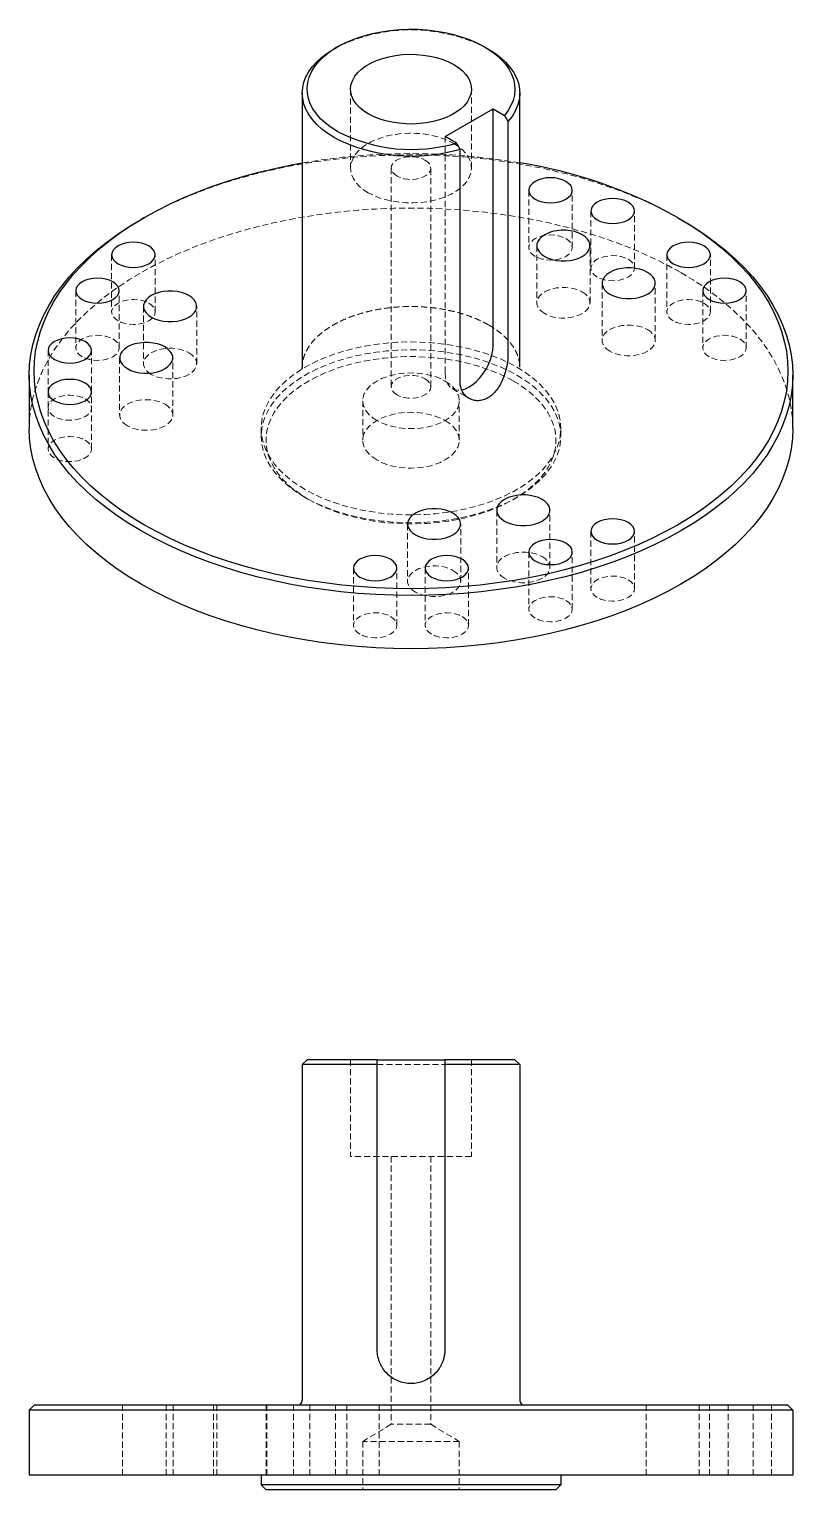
# Model space of a CAD drawing. Header units: millimetres. Extents: x 198 to 610, y 120 to 452.
# Drawn here: x 452.4 to 610.4, y 119.8 to 422.1 of the extents above; entities that cross this region are included whole.
import ezdxf

# ---------------------------------------------------------------- set-up
doc = ezdxf.new("R2010")
doc.units = ezdxf.units.MM
doc.linetypes.add('HIDDEN', pattern=[1.905, 1.27, -0.635])

msp = doc.modelspace()

# ---------------------------------------------------------------- linework, layer by layer
at = {"color": 7, "linetype": 'Continuous', "lineweight": 25}
for p, q in [((516.17, 418.49), (515.47, 418.08)), ((546.58, 418.49), (547.29, 418.08)), ((508.88, 408.9), (508.88, 352.15)), ((553.88, 352.15), (553.88, 408.9)), ((538.45, 399.92), (548.35, 405.63)), ((548.35, 405.63), (550.7, 404.28)), ((548.35, 356.64), (548.35, 405.63)), ((551.45, 403.03), (551.45, 354.85)), ((540.8, 398.56), (538.45, 399.92)), ((541.55, 349.14), (541.55, 397.31)), ((476.22, 383.17), (475.51, 382.76)), ((586.53, 383.17), (587.24, 382.76)), ((508.89, 351.78), (508.88, 352.15)), ((452.38, 350.52), (452.38, 339.49)), ((610.38, 339.49), (610.38, 350.52)), ((509.88, 208.79), (508.88, 207.79)), ((524.38, 208.79), (509.88, 208.79)), ((524.38, 208.79), (538.38, 208.79)), ((552.88, 208.79), (538.38, 208.79)), ((552.88, 208.79), (553.88, 207.79)), ((508.88, 207.79), (508.88, 138.29)), ((524.38, 207.79), (508.88, 207.79)), ((524.38, 148.79), (524.38, 207.79)), ((538.38, 207.79), (538.38, 148.79)), ((553.88, 207.79), (538.38, 207.79)), ((553.88, 207.79), (553.88, 138.29)), ((453.38, 137.29), (452.38, 136.29)), ((610.38, 136.29), (452.38, 136.29)), ((452.38, 136.29), (452.38, 122.79)), ((609.38, 137.29), (453.38, 137.29)), ((609.38, 137.29), (610.38, 136.29)), ((610.38, 136.29), (610.38, 122.79)), ((610.38, 122.79), (452.38, 122.79)), ((500.38, 122.79), (500.38, 120.79)), ((562.38, 122.79), (562.38, 120.79)), ((562.38, 120.79), (500.38, 120.79)), ((501.38, 119.79), (500.38, 120.79)), ((561.38, 119.79), (501.38, 119.79)), ((561.38, 119.79), (562.38, 120.79))]:
    msp.add_line(p, q, dxfattribs=at)
at = {"color": 7, "linetype": 'HIDDEN', "lineweight": 18}
for p, q in [((518.88, 409.72), (518.88, 393.39)), ((543.88, 393.39), (543.88, 409.72)), ((538.45, 399.92), (538.45, 350.93)), ((527.29, 393.39), (527.29, 348.11)), ((535.47, 348.11), (535.47, 393.39)), ((555.76, 388.78), (555.76, 376.94)), ((564.76, 376.94), (564.76, 388.78)), ((568.61, 384.49), (568.61, 372.65)), ((577.61, 372.65), (577.61, 384.49)), ((469.44, 375.43), (469.44, 363.59)), ((478.44, 363.59), (478.44, 375.43)), ((557.43, 377.34), (557.43, 365.5)), ((568.43, 365.5), (568.43, 377.34)), ((584.32, 375.43), (584.32, 363.59)), ((593.32, 363.59), (593.32, 375.43)), ((570.93, 369.54), (570.93, 357.71)), ((581.93, 357.71), (581.93, 369.54)), ((462.02, 368), (462.02, 356.16)), ((471.02, 356.16), (471.02, 368)), ((591.74, 368), (591.74, 356.16)), ((600.74, 356.16), (600.74, 368)), ((476.03, 364.75), (476.03, 352.91)), ((487.03, 352.91), (487.03, 364.75)), ((456.27, 355.62), (456.27, 347.05)), ((465.27, 347.05), (465.27, 355.62)), ((471.09, 354.1), (471.09, 342.26)), ((482.09, 342.26), (482.09, 354.1)), ((553.87, 352.52), (553.88, 352.15)), ((539.9, 347.72), (543.4, 345.7)), ((456.27, 347.05), (456.27, 335.21)), ((465.27, 335.21), (465.27, 347.05)), ((521.38, 345.21), (521.38, 337.04)), ((541.38, 337.04), (541.38, 345.21)), ((500.38, 339.49), (500.38, 337.86)), ((562.38, 337.86), (562.38, 339.49)), ((510.17, 324.8), (509.46, 325.21)), ((552.6, 324.8), (553.3, 325.21)), ((549.12, 322.56), (549.12, 310.72)), ((560.12, 310.72), (560.12, 322.56)), ((530.67, 319.7), (530.67, 307.86)), ((541.67, 307.86), (541.67, 319.7)), ((568.61, 318.17), (568.61, 306.33)), ((577.61, 306.33), (577.61, 318.17)), ((555.76, 313.89), (555.76, 302.05)), ((564.76, 302.05), (564.76, 313.89)), ((519.46, 310.57), (519.46, 298.73)), ((528.46, 298.73), (528.46, 310.57)), ((534.3, 310.57), (534.3, 298.73)), ((543.3, 298.73), (543.3, 310.57)), ((518.88, 208.79), (518.88, 188.79)), ((543.88, 208.79), (543.88, 188.79)), ((524.38, 207.79), (538.38, 207.79)), ((543.88, 188.79), (518.88, 188.79)), ((527.29, 188.79), (527.29, 133.34)), ((535.47, 188.79), (535.47, 133.34)), ((471.7, 122.79), (471.7, 137.29)), ((480.7, 122.79), (480.7, 137.29)), ((482.2, 122.79), (482.2, 137.29)), ((490.53, 122.79), (490.53, 137.29)), ((491.2, 122.79), (491.2, 137.29)), ((501.44, 122.79), (501.44, 137.29)), ((501.53, 122.79), (501.53, 137.29)), ((507.07, 122.79), (507.07, 137.29)), ((510.44, 122.79), (510.44, 137.29)), ((515.77, 122.79), (515.77, 137.29)), ((518.07, 122.79), (518.07, 137.29)), ((524.77, 122.79), (524.77, 137.29)), ((580.04, 122.79), (580.04, 137.29)), ((591.04, 122.79), (591.04, 137.29)), ((593.16, 122.79), (593.16, 137.29)), ((597.01, 122.79), (597.01, 137.29)), ((602.16, 122.79), (602.16, 137.29)), ((606.01, 122.79), (606.01, 137.29)), ((527.29, 133.34), (521.38, 129.79)), ((535.47, 133.34), (527.29, 133.34)), ((535.47, 133.34), (541.38, 129.79)), ((541.38, 129.79), (521.38, 129.79)), ((521.38, 129.79), (521.38, 119.79)), ((541.38, 129.79), (541.38, 119.79))]:
    msp.add_line(p, q, dxfattribs=at)
at = {"color": 7, "linetype": 'Continuous', "lineweight": 25, "flags": 128}
for points in [[(516.18, 400.94), (514.88, 401.76), (513.71, 402.65), (512.68, 403.59), (511.8, 404.58), (511.09, 405.62), (510.53, 406.68), (510.14, 407.77), (509.93, 408.88), (509.89, 409.99), (510.02, 411.11), (510.32, 412.21), (510.79, 413.29), (511.43, 414.34), (512.22, 415.35), (513.18, 416.32), (514.27, 417.23), (515.51, 418.09), (516.87, 418.88), (518.36, 419.59), (519.94, 420.23), (521.62, 420.77), (523.38, 421.24), (525.2, 421.6), (527.07, 421.88), (528.97, 422.05), (530.9, 422.12), (532.83, 422.1), (534.74, 421.97), (536.63, 421.75), (538.48, 421.43), (540.27, 421.02), (541.99, 420.51), (543.62, 419.92), (545.16, 419.24), (546.58, 418.49)], [(515.47, 399.71), (514.14, 400.55), (512.95, 401.45), (511.89, 402.41), (510.99, 403.41), (510.24, 404.46), (509.65, 405.54), (509.22, 406.64), (508.97, 407.77), (508.88, 408.9), (508.97, 410.03), (509.22, 411.16), (509.65, 412.26), (510.24, 413.34), (510.99, 414.39), (511.89, 415.39), (512.95, 416.35), (514.14, 417.25), (515.47, 418.08)], [(546.58, 418.49), (547.87, 417.68), (549.02, 416.81), (550.04, 415.88), (550.91, 414.91), (551.63, 413.89), (552.19, 412.84), (552.59, 411.76), (552.82, 410.67), (552.88, 409.58), (552.77, 408.48), (552.5, 407.39), (552.06, 406.32), (551.46, 405.28), (550.7, 404.28)], [(547.29, 418.08), (548.65, 417.23), (549.87, 416.3), (550.94, 415.32), (551.86, 414.28), (552.61, 413.2), (553.19, 412.09), (553.6, 410.95), (553.83, 409.79), (553.88, 408.63), (553.74, 407.47), (553.43, 406.32), (552.94, 405.19), (552.28, 404.09), (551.45, 403.03)], [(522.54, 404.61), (521.57, 405.24), (520.74, 405.93), (520.05, 406.67), (519.51, 407.45), (519.14, 408.26), (518.93, 409.09), (518.89, 409.93), (519.01, 410.76), (519.31, 411.58), (519.76, 412.38), (520.38, 413.14), (521.14, 413.86), (522.04, 414.51), (523.07, 415.11), (524.21, 415.63), (525.45, 416.07), (526.76, 416.42), (528.14, 416.69), (529.57, 416.86), (531.02, 416.93), (532.47, 416.9), (533.91, 416.78), (535.31, 416.57), (536.66, 416.26), (537.94, 415.86), (539.13, 415.38), (540.22, 414.82)], [(540.22, 414.82), (541.19, 414.19), (542.02, 413.5), (542.71, 412.77), (543.25, 411.99), (543.62, 411.18), (543.83, 410.34), (543.87, 409.51), (543.75, 408.67), (543.45, 407.85), (543, 407.05), (542.38, 406.29), (541.62, 405.58), (540.72, 404.92), (539.69, 404.33), (538.55, 403.8), (537.31, 403.36), (536, 403.01), (534.62, 402.75), (533.19, 402.58), (531.74, 402.5), (530.29, 402.53), (528.85, 402.65), (527.45, 402.87), (526.1, 403.18), (524.82, 403.57), (523.63, 404.06), (522.54, 404.61)], [(476.23, 319.49), (473.74, 321), (471.37, 322.57), (469.13, 324.2), (467.03, 325.89), (465.06, 327.63), (463.24, 329.42), (461.56, 331.26), (460.03, 333.15), (458.65, 335.07), (457.42, 337.02), (456.36, 339.01), (455.45, 341.02), (454.71, 343.06), (454.13, 345.11), (453.71, 347.18), (453.46, 349.25), (453.38, 351.33), (453.46, 353.41), (453.71, 355.49), (454.13, 357.55), (454.71, 359.61), (455.45, 361.64), (456.36, 363.66), (457.42, 365.64), (458.65, 367.6), (460.03, 369.52), (461.56, 371.4), (463.24, 373.24), (465.06, 375.04), (467.03, 376.78), (469.13, 378.47), (471.37, 380.1), (473.74, 381.67), (476.23, 383.17), (478.83, 384.61), (481.55, 385.98), (484.37, 387.27), (487.3, 388.48), (490.32, 389.62), (493.42, 390.67), (496.61, 391.64), (499.87, 392.53), (503.2, 393.32), (506.59, 394.03), (508.88, 394.45)], [(563.44, 390.61), (562.76, 390.94), (561.98, 391.18), (561.14, 391.33), (560.26, 391.38), (559.38, 391.33), (558.54, 391.18), (557.76, 390.94), (557.08, 390.61), (556.52, 390.22), (556.1, 389.77), (555.84, 389.28), (555.76, 388.78), (555.84, 388.27), (556.1, 387.78), (556.52, 387.33), (557.08, 386.94)], [(557.08, 386.94), (557.76, 386.62), (558.54, 386.38), (559.38, 386.23), (560.26, 386.18), (561.14, 386.23), (561.98, 386.38), (562.76, 386.62), (563.44, 386.94), (564, 387.33), (564.42, 387.78), (564.67, 388.27), (564.76, 388.78), (564.67, 389.28), (564.42, 389.77), (564, 390.22), (563.44, 390.61)], [(576.29, 386.33), (575.61, 386.65), (574.83, 386.89), (573.99, 387.04), (573.11, 387.09), (572.23, 387.04), (571.39, 386.89), (570.61, 386.65), (569.93, 386.33), (569.37, 385.94), (568.96, 385.49), (568.7, 385), (568.61, 384.49), (568.7, 383.99), (568.96, 383.5), (569.37, 383.05), (569.93, 382.66)], [(569.93, 382.66), (570.61, 382.33), (571.39, 382.09), (572.23, 381.95), (573.11, 381.9), (573.99, 381.95), (574.83, 382.09), (575.61, 382.33), (576.29, 382.66), (576.85, 383.05), (577.27, 383.5), (577.53, 383.99), (577.61, 384.49), (577.53, 385), (577.27, 385.49), (576.85, 385.94), (576.29, 386.33)], [(475.52, 318.27), (473, 319.79), (470.6, 321.38), (468.34, 323.03), (466.21, 324.74), (464.21, 326.51), (462.36, 328.32), (460.66, 330.19), (459.11, 332.1), (457.71, 334.04), (456.48, 336.02), (455.4, 338.04), (454.48, 340.08), (453.73, 342.14), (453.14, 344.22), (452.72, 346.31), (452.46, 348.41), (452.38, 350.52), (452.46, 352.62), (452.72, 354.72), (453.14, 356.82), (453.73, 358.9), (454.48, 360.96), (455.4, 363), (456.48, 365.01), (457.71, 366.99), (459.11, 368.94), (460.66, 370.85), (462.36, 372.71), (464.21, 374.53), (466.21, 376.29), (468.34, 378), (470.6, 379.65), (473, 381.24), (475.51, 382.76)], [(587.24, 382.76), (589.76, 381.24), (592.16, 379.65), (594.42, 378), (596.55, 376.29), (598.55, 374.53), (600.4, 372.71), (602.1, 370.85), (603.65, 368.94), (605.05, 366.99), (606.28, 365.01), (607.36, 363), (608.28, 360.96), (609.03, 358.9), (609.62, 356.82), (610.04, 354.72), (610.3, 352.62), (610.38, 350.52), (610.3, 348.41), (610.04, 346.31), (609.62, 344.22), (609.03, 342.14), (608.28, 340.08), (607.36, 338.04), (606.28, 336.02), (605.05, 334.04), (603.65, 332.1), (602.1, 330.19), (600.4, 328.32), (598.55, 326.51), (596.55, 324.74), (594.42, 323.03), (592.16, 321.38), (589.76, 319.79), (587.24, 318.27), (584.6, 316.81), (581.85, 315.43), (578.99, 314.12), (576.03, 312.89), (572.97, 311.74), (569.82, 310.67), (566.59, 309.69), (563.29, 308.8), (559.92, 307.99), (556.49, 307.28), (553, 306.65), (549.47, 306.12), (545.9, 305.69), (542.29, 305.35), (538.67, 305.11), (535.03, 304.96), (531.38, 304.91), (527.73, 304.96), (524.09, 305.11), (520.47, 305.35), (516.86, 305.69), (513.29, 306.12), (509.76, 306.65), (506.27, 307.28), (502.84, 307.99), (499.47, 308.8), (496.17, 309.69), (492.94, 310.67), (489.79, 311.74), (486.73, 312.89), (483.77, 314.12), (480.91, 315.43), (478.16, 316.81), (475.52, 318.27)], [(586.53, 383.17), (589.02, 381.67), (591.39, 380.1), (593.63, 378.47), (595.73, 376.78), (597.7, 375.04), (599.52, 373.24), (601.2, 371.4), (602.73, 369.52), (604.11, 367.6), (605.34, 365.64), (606.4, 363.66), (607.31, 361.64), (608.05, 359.61), (608.63, 357.55), (609.05, 355.49), (609.3, 353.41), (609.38, 351.33), (609.3, 349.25), (609.05, 347.18), (608.63, 345.11), (608.05, 343.06), (607.31, 341.02), (606.4, 339.01), (605.34, 337.02), (604.11, 335.07), (602.73, 333.15), (601.2, 331.26), (599.52, 329.42), (597.7, 327.63), (595.73, 325.89), (593.63, 324.2), (591.39, 322.57), (589.02, 321), (586.53, 319.49), (583.93, 318.06), (581.21, 316.69), (578.39, 315.4), (575.46, 314.19), (572.44, 313.05), (569.34, 312), (566.15, 311.03), (562.89, 310.14), (559.56, 309.35), (556.17, 308.64), (552.73, 308.02), (549.24, 307.5), (545.71, 307.07), (542.16, 306.74), (538.58, 306.5), (534.98, 306.35), (531.38, 306.3), (527.78, 306.35), (524.18, 306.5), (520.6, 306.74), (517.05, 307.07), (513.52, 307.5), (510.03, 308.02), (506.59, 308.64), (503.2, 309.35), (499.87, 310.14), (496.61, 311.03), (493.42, 312), (490.32, 313.05), (487.3, 314.19), (484.37, 315.4), (481.55, 316.69), (478.83, 318.06), (476.23, 319.49)], [(477.12, 377.26), (476.44, 377.59), (475.66, 377.83), (474.82, 377.97), (473.94, 378.02), (473.06, 377.97), (472.22, 377.83), (471.44, 377.59), (470.76, 377.26), (470.2, 376.87), (469.78, 376.42), (469.53, 375.93), (469.44, 375.43), (469.53, 374.92), (469.78, 374.43), (470.2, 373.98), (470.76, 373.59)], [(566.82, 379.59), (566.08, 379.94), (565.25, 380.22), (564.35, 380.41), (563.41, 380.51), (562.45, 380.51), (561.5, 380.41), (560.6, 380.22), (559.77, 379.94), (559.04, 379.59), (558.42, 379.16), (557.94, 378.68), (557.61, 378.16), (557.45, 377.62), (557.45, 377.07), (557.61, 376.52), (557.94, 376), (558.42, 375.52), (559.04, 375.1)], [(559.04, 375.1), (559.77, 374.74), (560.6, 374.46), (561.5, 374.28), (562.45, 374.18), (563.41, 374.18), (564.35, 374.28), (565.25, 374.46), (566.08, 374.74), (566.82, 375.1), (567.43, 375.52), (567.91, 376), (568.24, 376.52), (568.41, 377.07), (568.41, 377.62), (568.24, 378.16), (567.91, 378.68), (567.43, 379.16), (566.82, 379.59)], [(592, 377.26), (591.32, 377.59), (590.54, 377.83), (589.7, 377.97), (588.82, 378.02), (587.94, 377.97), (587.1, 377.83), (586.32, 377.59), (585.64, 377.26), (585.08, 376.87), (584.66, 376.42), (584.41, 375.93), (584.32, 375.43), (584.41, 374.92), (584.66, 374.43), (585.08, 373.98), (585.64, 373.59)], [(470.76, 373.59), (471.44, 373.27), (472.22, 373.03), (473.06, 372.88), (473.94, 372.83), (474.82, 372.88), (475.66, 373.03), (476.44, 373.27), (477.12, 373.59), (477.68, 373.98), (478.1, 374.43), (478.35, 374.92), (478.44, 375.43), (478.35, 375.93), (478.1, 376.42), (477.68, 376.87), (477.12, 377.26)], [(585.64, 373.59), (586.32, 373.27), (587.1, 373.03), (587.94, 372.88), (588.82, 372.83), (589.7, 372.88), (590.54, 373.03), (591.32, 373.27), (592, 373.59), (592.56, 373.98), (592.98, 374.43), (593.23, 374.92), (593.32, 375.43), (593.23, 375.93), (592.98, 376.42), (592.56, 376.87), (592, 377.26)], [(580.32, 371.79), (579.59, 372.15), (578.76, 372.42), (577.86, 372.61), (576.91, 372.71), (575.95, 372.71), (575.01, 372.61), (574.11, 372.42), (573.28, 372.15), (572.54, 371.79), (571.93, 371.37), (571.45, 370.89), (571.12, 370.37), (570.95, 369.82), (570.95, 369.27), (571.12, 368.72), (571.45, 368.2), (571.93, 367.72), (572.54, 367.3)], [(469.7, 369.84), (469.02, 370.16), (468.24, 370.4), (467.4, 370.55), (466.52, 370.6), (465.64, 370.55), (464.8, 370.4), (464.02, 370.16), (463.34, 369.84), (462.78, 369.45), (462.36, 369), (462.1, 368.51), (462.02, 368), (462.1, 367.5), (462.36, 367.01), (462.78, 366.56), (463.34, 366.17)], [(463.34, 366.17), (464.02, 365.84), (464.8, 365.6), (465.64, 365.46), (466.52, 365.41), (467.4, 365.46), (468.24, 365.6), (469.02, 365.84), (469.7, 366.17), (470.26, 366.56), (470.68, 367.01), (470.93, 367.5), (471.02, 368), (470.93, 368.51), (470.68, 369), (470.26, 369.45), (469.7, 369.84)], [(572.54, 367.3), (573.28, 366.94), (574.11, 366.67), (575.01, 366.48), (575.95, 366.38), (576.91, 366.38), (577.86, 366.48), (578.76, 366.67), (579.59, 366.94), (580.32, 367.3), (580.94, 367.72), (581.42, 368.2), (581.75, 368.72), (581.91, 369.27), (581.91, 369.82), (581.75, 370.37), (581.42, 370.89), (580.94, 371.37), (580.32, 371.79)], [(599.42, 369.84), (598.74, 370.16), (597.96, 370.4), (597.12, 370.55), (596.24, 370.6), (595.36, 370.55), (594.52, 370.4), (593.74, 370.16), (593.06, 369.84), (592.5, 369.45), (592.08, 369), (591.83, 368.51), (591.74, 368), (591.83, 367.5), (592.08, 367.01), (592.5, 366.56), (593.06, 366.17)], [(593.06, 366.17), (593.74, 365.84), (594.52, 365.6), (595.36, 365.46), (596.24, 365.41), (597.12, 365.46), (597.96, 365.6), (598.74, 365.84), (599.42, 366.17), (599.98, 366.56), (600.4, 367.01), (600.66, 367.5), (600.74, 368), (600.66, 368.51), (600.4, 369), (599.98, 369.45), (599.42, 369.84)], [(485.42, 367), (484.69, 367.35), (483.86, 367.63), (482.96, 367.82), (482.01, 367.91), (481.05, 367.91), (480.11, 367.82), (479.21, 367.63), (478.38, 367.35), (477.64, 367), (477.03, 366.57), (476.55, 366.09), (476.22, 365.57), (476.05, 365.03), (476.05, 364.48), (476.22, 363.93), (476.55, 363.41), (477.03, 362.93), (477.64, 362.51)], [(477.64, 362.51), (478.38, 362.15), (479.21, 361.87), (480.11, 361.68), (481.05, 361.59), (482.01, 361.59), (482.96, 361.68), (483.86, 361.87), (484.69, 362.15), (485.42, 362.51), (486.04, 362.93), (486.52, 363.41), (486.85, 363.93), (487.01, 364.48), (487.01, 365.03), (486.85, 365.57), (486.52, 366.09), (486.04, 366.57), (485.42, 367)], [(463.95, 357.45), (463.27, 357.78), (462.49, 358.02), (461.65, 358.17), (460.77, 358.22), (459.89, 358.17), (459.05, 358.02), (458.27, 357.78), (457.59, 357.45), (457.03, 357.06), (456.61, 356.61), (456.36, 356.12), (456.27, 355.62), (456.36, 355.11), (456.61, 354.62), (457.03, 354.17), (457.59, 353.78)], [(457.59, 353.78), (458.27, 353.46), (459.05, 353.22), (459.89, 353.07), (460.77, 353.02), (461.65, 353.07), (462.49, 353.22), (463.27, 353.46), (463.95, 353.78), (464.51, 354.17), (464.93, 354.62), (465.18, 355.11), (465.27, 355.62), (465.18, 356.12), (464.93, 356.61), (464.51, 357.06), (463.95, 357.45)], [(480.48, 356.35), (479.74, 356.7), (478.91, 356.98), (478.01, 357.17), (477.07, 357.26), (476.11, 357.26), (475.17, 357.17), (474.26, 356.98), (473.43, 356.7), (472.7, 356.35), (472.08, 355.92), (471.6, 355.44), (471.28, 354.92), (471.11, 354.38), (471.11, 353.82), (471.28, 353.28), (471.6, 352.76), (472.08, 352.28), (472.7, 351.86)], [(472.7, 351.86), (473.43, 351.5), (474.26, 351.22), (475.17, 351.03), (476.11, 350.94), (477.07, 350.94), (478.01, 351.03), (478.91, 351.22), (479.74, 351.5), (480.48, 351.86), (481.09, 352.28), (481.57, 352.76), (481.9, 353.28), (482.07, 353.82), (482.07, 354.38), (481.9, 354.92), (481.57, 355.44), (481.09, 355.92), (480.48, 356.35)], [(541.89, 347.47), (542.63, 347.69), (543.4, 348.07), (544.18, 348.59), (544.93, 349.23), (545.65, 349.99), (546.31, 350.84), (546.9, 351.76), (547.41, 352.74), (547.81, 353.74), (548.11, 354.74), (548.29, 355.71), (548.35, 356.64)], [(463.95, 348.89), (463.27, 349.21), (462.49, 349.45), (461.65, 349.6), (460.77, 349.65), (459.89, 349.6), (459.05, 349.45), (458.27, 349.21), (457.59, 348.89), (457.03, 348.49), (456.61, 348.04), (456.36, 347.56), (456.27, 347.05), (456.36, 346.54), (456.61, 346.05), (457.03, 345.61), (457.59, 345.21)], [(457.59, 345.21), (458.27, 344.89), (459.05, 344.65), (459.89, 344.5), (460.77, 344.45), (461.65, 344.5), (462.49, 344.65), (463.27, 344.89), (463.95, 345.21), (464.51, 345.61), (464.93, 346.05), (465.18, 346.54), (465.27, 347.05), (465.18, 347.56), (464.93, 348.04), (464.51, 348.49), (463.95, 348.89)], [(475.52, 307.25), (473, 308.77), (470.6, 310.36), (468.34, 312.01), (466.21, 313.72), (464.21, 315.49), (462.36, 317.3), (460.66, 319.17), (459.11, 321.07), (457.71, 323.02), (456.48, 325), (455.4, 327.01), (454.48, 329.05), (453.73, 331.11), (453.14, 333.19), (452.72, 335.29), (452.46, 337.39), (452.38, 339.49)], [(610.38, 339.49), (610.3, 337.39), (610.04, 335.29), (609.62, 333.19), (609.03, 331.11), (608.28, 329.05), (607.36, 327.01), (606.28, 325), (605.05, 323.02), (603.65, 321.07), (602.1, 319.17), (600.4, 317.3), (598.55, 315.49), (596.55, 313.72), (594.42, 312.01), (592.16, 310.36), (589.76, 308.77), (587.24, 307.25), (584.6, 305.79), (581.85, 304.41), (578.99, 303.1), (576.03, 301.87), (572.97, 300.72), (569.82, 299.65), (566.59, 298.67), (563.29, 297.77), (559.92, 296.97), (556.49, 296.25), (553, 295.63), (549.47, 295.1), (545.9, 294.66), (542.29, 294.33), (538.67, 294.08), (535.03, 293.94), (531.38, 293.89), (527.73, 293.94), (524.09, 294.08), (520.47, 294.33), (516.86, 294.66), (513.29, 295.1), (509.76, 295.63), (506.27, 296.25), (502.84, 296.97), (499.47, 297.77), (496.17, 298.67), (492.94, 299.65), (489.79, 300.72), (486.73, 301.87), (483.77, 303.1), (480.91, 304.41), (478.16, 305.79), (475.52, 307.25)], [(558.51, 324.8), (557.78, 325.16), (556.95, 325.43), (556.05, 325.62), (555.1, 325.72), (554.14, 325.72), (553.2, 325.62), (552.3, 325.43), (551.47, 325.16), (550.73, 324.8), (550.12, 324.38), (549.64, 323.9), (549.31, 323.38), (549.14, 322.83), (549.14, 322.28), (549.31, 321.74), (549.64, 321.22), (550.12, 320.74), (550.73, 320.31)], [(550.73, 320.31), (551.47, 319.96), (552.3, 319.68), (553.2, 319.49), (554.14, 319.39), (555.1, 319.39), (556.05, 319.49), (556.95, 319.68), (557.78, 319.96), (558.51, 320.31), (559.13, 320.74), (559.61, 321.22), (559.94, 321.74), (560.1, 322.28), (560.1, 322.83), (559.94, 323.38), (559.61, 323.9), (559.13, 324.38), (558.51, 324.8)], [(540.06, 321.95), (539.33, 322.3), (538.5, 322.58), (537.6, 322.77), (536.65, 322.87), (535.69, 322.87), (534.75, 322.77), (533.85, 322.58), (533.02, 322.3), (532.28, 321.95), (531.67, 321.52), (531.19, 321.05), (530.86, 320.53), (530.69, 319.98), (530.69, 319.43), (530.86, 318.88), (531.19, 318.36), (531.67, 317.88), (532.28, 317.46)], [(532.28, 317.46), (533.02, 317.1), (533.85, 316.83), (534.75, 316.64), (535.69, 316.54), (536.65, 316.54), (537.6, 316.64), (538.5, 316.83), (539.33, 317.1), (540.06, 317.46), (540.68, 317.88), (541.16, 318.36), (541.49, 318.88), (541.65, 319.43), (541.65, 319.98), (541.49, 320.53), (541.16, 321.05), (540.68, 321.52), (540.06, 321.95)], [(576.29, 320.01), (575.61, 320.33), (574.83, 320.57), (573.99, 320.72), (573.11, 320.77), (572.23, 320.72), (571.39, 320.57), (570.61, 320.33), (569.93, 320.01), (569.37, 319.62), (568.96, 319.17), (568.7, 318.68), (568.61, 318.17), (568.7, 317.67), (568.96, 317.18), (569.37, 316.73), (569.93, 316.34)], [(569.93, 316.34), (570.61, 316.01), (571.39, 315.77), (572.23, 315.63), (573.11, 315.58), (573.99, 315.63), (574.83, 315.77), (575.61, 316.01), (576.29, 316.34), (576.85, 316.73), (577.27, 317.18), (577.53, 317.67), (577.61, 318.17), (577.53, 318.68), (577.27, 319.17), (576.85, 319.62), (576.29, 320.01)], [(563.44, 315.73), (562.76, 316.05), (561.98, 316.29), (561.14, 316.44), (560.26, 316.49), (559.38, 316.44), (558.54, 316.29), (557.76, 316.05), (557.08, 315.73), (556.52, 315.33), (556.1, 314.88), (555.84, 314.4), (555.76, 313.89), (555.84, 313.38), (556.1, 312.9), (556.52, 312.45), (557.08, 312.05)], [(557.08, 312.05), (557.76, 311.73), (558.54, 311.49), (559.38, 311.34), (560.26, 311.29), (561.14, 311.34), (561.98, 311.49), (562.76, 311.73), (563.44, 312.05), (564, 312.45), (564.42, 312.9), (564.67, 313.38), (564.76, 313.89), (564.67, 314.4), (564.42, 314.88), (564, 315.33), (563.44, 315.73)], [(527.14, 312.41), (526.46, 312.73), (525.68, 312.97), (524.84, 313.12), (523.96, 313.17), (523.08, 313.12), (522.24, 312.97), (521.46, 312.73), (520.78, 312.41), (520.22, 312.01), (519.8, 311.56), (519.54, 311.08), (519.46, 310.57), (519.54, 310.06), (519.8, 309.58), (520.22, 309.13), (520.78, 308.73)], [(520.78, 308.73), (521.46, 308.41), (522.24, 308.17), (523.08, 308.02), (523.96, 307.97), (524.84, 308.02), (525.68, 308.17), (526.46, 308.41), (527.14, 308.73), (527.7, 309.13), (528.12, 309.58), (528.37, 310.06), (528.46, 310.57), (528.37, 311.08), (528.12, 311.56), (527.7, 312.01), (527.14, 312.41)], [(541.98, 312.41), (541.3, 312.73), (540.52, 312.97), (539.68, 313.12), (538.8, 313.17), (537.92, 313.12), (537.08, 312.97), (536.3, 312.73), (535.62, 312.41), (535.06, 312.01), (534.64, 311.56), (534.39, 311.08), (534.3, 310.57), (534.39, 310.06), (534.64, 309.58), (535.06, 309.13), (535.62, 308.73)], [(535.62, 308.73), (536.3, 308.41), (537.08, 308.17), (537.92, 308.02), (538.8, 307.97), (539.68, 308.02), (540.52, 308.17), (541.3, 308.41), (541.98, 308.73), (542.54, 309.13), (542.96, 309.58), (543.22, 310.06), (543.3, 310.57), (543.22, 311.08), (542.96, 311.56), (542.54, 312.01), (541.98, 312.41)]]:
    msp.add_lwpolyline(points, dxfattribs=at)
at = {"color": 7, "linetype": 'HIDDEN', "lineweight": 18, "flags": 128}
for points in [[(522.54, 388.28), (521.57, 388.91), (520.74, 389.6), (520.05, 390.34), (519.51, 391.12), (519.14, 391.93), (518.93, 392.76), (518.89, 393.6), (519.01, 394.43), (519.31, 395.25), (519.76, 396.05), (520.38, 396.81), (521.14, 397.52), (522.04, 398.18), (523.07, 398.78), (524.21, 399.3), (525.45, 399.74), (526.76, 400.09), (528.14, 400.36), (529.57, 400.53), (531.02, 400.6), (532.47, 400.57), (533.91, 400.45), (535.31, 400.24), (536.66, 399.93), (537.94, 399.53), (539.13, 399.05), (540.22, 398.49)], [(475.51, 382.76), (475.52, 382.76), (478.16, 384.22), (480.91, 385.6), (483.77, 386.91), (486.73, 388.14), (489.79, 389.29), (492.94, 390.36), (496.17, 391.34), (499.47, 392.24), (502.84, 393.04), (506.27, 393.76), (509.76, 394.38), (513.29, 394.91), (516.86, 395.35), (520.47, 395.69), (524.09, 395.93), (527.73, 396.07), (531.38, 396.12), (535.03, 396.07), (538.67, 395.93), (542.29, 395.69), (545.9, 395.35), (549.47, 394.91), (553, 394.38), (556.49, 393.76), (559.92, 393.04), (563.29, 392.24), (566.59, 391.34), (569.82, 390.36), (572.97, 389.29), (576.03, 388.14), (578.99, 386.91), (581.85, 385.6), (584.6, 384.22), (587.24, 382.76)], [(540.22, 398.49), (541.19, 397.86), (542.02, 397.17), (542.71, 396.43), (543.25, 395.66), (543.62, 394.84), (543.83, 394.01), (543.87, 393.18), (543.75, 392.34), (543.45, 391.52), (543, 390.72), (542.38, 389.96), (541.62, 389.25), (540.72, 388.59), (539.69, 387.99), (538.55, 387.47), (537.31, 387.03), (536, 386.68), (534.62, 386.42), (533.19, 386.25), (531.74, 386.17), (530.29, 386.2), (528.85, 386.32), (527.45, 386.54), (526.1, 386.85), (524.82, 387.24), (523.63, 387.72), (522.54, 388.28)], [(528.49, 391.72), (527.95, 392.1), (527.56, 392.54), (527.34, 393.02), (527.3, 393.51), (527.43, 394), (527.74, 394.46), (528.2, 394.87), (528.81, 395.22), (529.52, 395.49), (530.32, 395.67), (531.17, 395.74), (532.02, 395.72), (532.85, 395.59), (533.61, 395.37), (534.27, 395.05)], [(534.27, 395.05), (534.81, 394.67), (535.2, 394.23), (535.42, 393.75), (535.46, 393.26), (535.33, 392.77), (535.02, 392.31), (534.56, 391.9), (533.95, 391.55), (533.24, 391.28), (532.44, 391.11), (531.59, 391.03), (530.74, 391.05), (529.91, 391.18), (529.15, 391.41), (528.49, 391.72)], [(452.38, 339.49), (452.46, 341.6), (452.72, 343.7), (453.14, 345.79), (453.73, 347.87), (454.48, 349.94), (455.4, 351.97), (456.48, 353.99), (457.71, 355.97), (459.11, 357.91), (460.66, 359.82), (462.36, 361.69), (464.21, 363.5), (466.21, 365.27), (468.34, 366.98), (470.6, 368.63), (473, 370.22), (475.52, 371.74), (478.16, 373.2), (480.91, 374.58), (483.77, 375.89), (486.73, 377.12), (489.79, 378.27), (492.94, 379.34), (496.17, 380.32), (499.47, 381.21), (502.84, 382.02), (506.27, 382.74), (509.76, 383.36), (513.29, 383.89), (516.86, 384.32), (520.47, 384.66), (524.09, 384.9), (527.73, 385.05), (531.38, 385.1), (535.03, 385.05), (538.67, 384.9), (542.29, 384.66), (545.9, 384.32), (549.47, 383.89), (553, 383.36), (556.49, 382.74), (559.92, 382.02), (563.29, 381.21), (566.59, 380.32), (569.82, 379.34), (572.97, 378.27), (576.03, 377.12), (578.99, 375.89), (581.85, 374.58), (584.6, 373.2), (587.24, 371.74)], [(557.08, 375.1), (556.52, 375.49), (556.1, 375.94), (555.84, 376.43), (555.76, 376.94), (555.84, 377.44), (556.1, 377.93), (556.52, 378.38), (557.08, 378.77), (557.76, 379.1), (558.54, 379.34), (559.38, 379.49), (560.26, 379.54), (561.14, 379.49), (561.98, 379.34), (562.76, 379.1), (563.44, 378.77)], [(563.44, 378.77), (564, 378.38), (564.42, 377.93), (564.67, 377.44), (564.76, 376.94), (564.67, 376.43), (564.42, 375.94), (564, 375.49), (563.44, 375.1), (562.76, 374.78), (561.98, 374.54), (561.14, 374.39), (560.26, 374.34), (559.38, 374.39), (558.54, 374.54), (557.76, 374.78), (557.08, 375.1)], [(569.93, 370.82), (569.37, 371.21), (568.96, 371.66), (568.7, 372.15), (568.61, 372.65), (568.7, 373.16), (568.96, 373.65), (569.37, 374.1), (569.93, 374.49), (570.61, 374.81), (571.39, 375.05), (572.23, 375.2), (573.11, 375.25), (573.99, 375.2), (574.83, 375.05), (575.61, 374.81), (576.29, 374.49)], [(576.29, 374.49), (576.85, 374.1), (577.27, 373.65), (577.53, 373.16), (577.61, 372.65), (577.53, 372.15), (577.27, 371.66), (576.85, 371.21), (576.29, 370.82), (575.61, 370.49), (574.83, 370.25), (573.99, 370.11), (573.11, 370.06), (572.23, 370.11), (571.39, 370.25), (570.61, 370.49), (569.93, 370.82)], [(587.24, 371.74), (589.76, 370.22), (592.16, 368.63), (594.42, 366.98), (596.55, 365.27), (598.55, 363.5), (600.4, 361.69), (602.1, 359.82), (603.65, 357.91), (605.05, 355.97), (606.28, 353.99), (607.36, 351.97), (608.28, 349.94), (609.03, 347.87), (609.62, 345.79), (610.04, 343.7), (610.3, 341.6), (610.38, 339.49)], [(470.76, 361.75), (470.2, 362.14), (469.78, 362.59), (469.53, 363.08), (469.44, 363.59), (469.53, 364.09), (469.78, 364.58), (470.2, 365.03), (470.76, 365.42), (471.44, 365.75), (472.22, 365.99), (473.06, 366.13), (473.94, 366.18), (474.82, 366.13), (475.66, 365.99), (476.44, 365.75), (477.12, 365.42)], [(559.04, 363.26), (558.42, 363.68), (557.94, 364.16), (557.61, 364.68), (557.45, 365.23), (557.45, 365.78), (557.61, 366.32), (557.94, 366.84), (558.42, 367.32), (559.04, 367.75), (559.77, 368.1), (560.6, 368.38), (561.5, 368.57), (562.45, 368.67), (563.41, 368.67), (564.35, 368.57), (565.25, 368.38), (566.08, 368.1), (566.82, 367.75)], [(566.82, 367.75), (567.43, 367.32), (567.91, 366.84), (568.24, 366.32), (568.41, 365.78), (568.41, 365.23), (568.24, 364.68), (567.91, 364.16), (567.43, 363.68), (566.82, 363.26), (566.08, 362.9), (565.25, 362.62), (564.35, 362.44), (563.41, 362.34), (562.45, 362.34), (561.5, 362.44), (560.6, 362.62), (559.77, 362.9), (559.04, 363.26)], [(585.64, 361.75), (585.08, 362.14), (584.66, 362.59), (584.41, 363.08), (584.32, 363.59), (584.41, 364.09), (584.66, 364.58), (585.08, 365.03), (585.64, 365.42), (586.32, 365.75), (587.1, 365.99), (587.94, 366.13), (588.82, 366.18), (589.7, 366.13), (590.54, 365.99), (591.32, 365.75), (592, 365.42)], [(477.12, 365.42), (477.68, 365.03), (478.1, 364.58), (478.35, 364.09), (478.44, 363.59), (478.35, 363.08), (478.1, 362.59), (477.68, 362.14), (477.12, 361.75), (476.44, 361.43), (475.66, 361.19), (474.82, 361.04), (473.94, 360.99), (473.06, 361.04), (472.22, 361.19), (471.44, 361.43), (470.76, 361.75)], [(592, 365.42), (592.56, 365.03), (592.98, 364.58), (593.23, 364.09), (593.32, 363.59), (593.23, 363.08), (592.98, 362.59), (592.56, 362.14), (592, 361.75), (591.32, 361.43), (590.54, 361.19), (589.7, 361.04), (588.82, 360.99), (587.94, 361.04), (587.1, 361.19), (586.32, 361.43), (585.64, 361.75)], [(572.54, 355.46), (571.93, 355.88), (571.45, 356.36), (571.12, 356.88), (570.95, 357.43), (570.95, 357.98), (571.12, 358.53), (571.45, 359.05), (571.93, 359.53), (572.54, 359.95), (573.28, 360.31), (574.11, 360.58), (575.01, 360.77), (575.95, 360.87), (576.91, 360.87), (577.86, 360.77), (578.76, 360.58), (579.59, 360.31), (580.32, 359.95)], [(580.32, 359.95), (580.94, 359.53), (581.42, 359.05), (581.75, 358.53), (581.91, 357.98), (581.91, 357.43), (581.75, 356.88), (581.42, 356.36), (580.94, 355.88), (580.32, 355.46), (579.59, 355.1), (578.76, 354.83), (577.86, 354.64), (576.91, 354.54), (575.95, 354.54), (575.01, 354.64), (574.11, 354.83), (573.28, 355.1), (572.54, 355.46)], [(463.34, 354.33), (462.78, 354.72), (462.36, 355.17), (462.1, 355.66), (462.02, 356.16), (462.1, 356.67), (462.36, 357.16), (462.78, 357.61), (463.34, 358), (464.02, 358.32), (464.8, 358.56), (465.64, 358.71), (466.52, 358.76), (467.4, 358.71), (468.24, 358.56), (469.02, 358.32), (469.7, 358)], [(469.7, 358), (470.26, 357.61), (470.68, 357.16), (470.93, 356.67), (471.02, 356.16), (470.93, 355.66), (470.68, 355.17), (470.26, 354.72), (469.7, 354.33), (469.02, 354), (468.24, 353.76), (467.4, 353.62), (466.52, 353.57), (465.64, 353.62), (464.8, 353.76), (464.02, 354), (463.34, 354.33)], [(509.46, 326.84), (507.92, 327.8), (506.5, 328.82), (505.22, 329.89), (504.07, 331.02), (503.08, 332.19), (502.23, 333.41), (501.54, 334.65), (501, 335.92), (500.63, 337.21), (500.43, 338.51), (500.39, 339.82), (500.51, 341.13), (500.8, 342.42), (501.25, 343.7), (501.86, 344.96), (502.63, 346.19), (503.56, 347.38), (504.63, 348.54), (505.84, 349.64), (507.19, 350.69), (508.67, 351.68), (510.27, 352.6), (511.99, 353.46), (513.81, 354.24), (515.72, 354.94), (517.71, 355.56), (519.78, 356.09), (521.91, 356.53), (524.09, 356.89), (526.31, 357.15), (528.55, 357.31), (530.81, 357.39), (533.08, 357.36), (535.33, 357.24), (537.57, 357.03), (539.77, 356.72), (541.92, 356.32), (544.02, 355.83), (546.06, 355.26), (548.01, 354.6), (549.88, 353.86), (551.64, 353.04), (553.3, 352.15)], [(593.06, 354.33), (592.5, 354.72), (592.08, 355.17), (591.83, 355.66), (591.74, 356.16), (591.83, 356.67), (592.08, 357.16), (592.5, 357.61), (593.06, 358), (593.74, 358.32), (594.52, 358.56), (595.36, 358.71), (596.24, 358.76), (597.12, 358.71), (597.96, 358.56), (598.74, 358.32), (599.42, 358)], [(599.42, 358), (599.98, 357.61), (600.4, 357.16), (600.66, 356.67), (600.74, 356.16), (600.66, 355.66), (600.4, 355.17), (599.98, 354.72), (599.42, 354.33), (598.74, 354), (597.96, 353.76), (597.12, 353.62), (596.24, 353.57), (595.36, 353.62), (594.52, 353.76), (593.74, 354), (593.06, 354.33)], [(477.64, 350.67), (477.03, 351.09), (476.55, 351.57), (476.22, 352.09), (476.05, 352.64), (476.05, 353.19), (476.22, 353.73), (476.55, 354.25), (477.03, 354.73), (477.64, 355.16), (478.38, 355.51), (479.21, 355.79), (480.11, 355.98), (481.05, 356.08), (482.01, 356.08), (482.96, 355.98), (483.86, 355.79), (484.69, 355.51), (485.42, 355.16)], [(485.42, 355.16), (486.04, 354.73), (486.52, 354.25), (486.85, 353.73), (487.01, 353.19), (487.01, 352.64), (486.85, 352.09), (486.52, 351.57), (486.04, 351.09), (485.42, 350.67), (484.69, 350.31), (483.86, 350.03), (482.96, 349.85), (482.01, 349.75), (481.05, 349.75), (480.11, 349.85), (479.21, 350.03), (478.38, 350.31), (477.64, 350.67)], [(509.46, 325.21), (507.92, 326.16), (506.5, 327.18), (505.22, 328.26), (504.07, 329.39), (503.08, 330.56), (502.23, 331.77), (501.54, 333.02), (501, 334.29), (500.63, 335.58), (500.43, 336.88), (500.39, 338.19), (500.51, 339.49), (500.8, 340.79), (501.25, 342.07), (501.86, 343.33), (502.63, 344.56), (503.56, 345.75), (504.63, 346.9), (505.84, 348.01), (507.19, 349.05), (508.67, 350.04), (510.27, 350.97), (511.99, 351.82), (513.81, 352.6), (515.72, 353.3), (517.71, 353.92), (519.78, 354.46), (521.91, 354.9), (524.09, 355.25), (526.31, 355.52), (528.55, 355.68), (530.81, 355.75), (533.08, 355.73), (535.33, 355.61), (537.57, 355.4), (539.77, 355.09), (541.92, 354.69), (544.02, 354.2), (546.06, 353.62), (548.01, 352.96), (549.88, 352.22), (551.64, 351.4), (553.3, 350.51)], [(510.17, 324.8), (508.64, 325.75), (507.24, 326.76), (505.98, 327.83), (504.86, 328.95), (503.88, 330.12), (503.06, 331.32), (502.4, 332.56), (501.9, 333.82), (501.57, 335.1), (501.4, 336.4), (501.4, 337.69), (501.57, 338.98), (501.9, 340.26), (502.4, 341.53), (503.06, 342.76), (503.88, 343.97), (504.86, 345.14), (505.98, 346.26), (507.24, 347.33), (508.64, 348.34), (510.17, 349.29), (511.81, 350.17), (513.57, 350.98), (515.42, 351.71), (517.36, 352.36), (519.38, 352.92), (521.47, 353.39), (523.62, 353.77), (525.8, 354.06), (528.02, 354.25), (530.26, 354.35), (532.5, 354.35), (534.74, 354.25), (536.96, 354.06), (539.14, 353.77), (541.29, 353.39), (543.38, 352.92), (545.4, 352.36), (547.34, 351.71), (549.19, 350.98), (550.95, 350.17), (552.59, 349.29)], [(553.3, 352.15), (554.84, 351.19), (556.26, 350.17), (557.54, 349.09), (558.69, 347.97), (559.68, 346.79), (560.53, 345.58), (561.22, 344.34), (561.76, 343.06), (562.13, 341.78), (562.33, 340.47), (562.37, 339.17), (562.25, 337.86), (561.96, 336.56), (561.51, 335.28), (560.9, 334.03), (560.13, 332.8), (559.2, 331.6), (558.13, 330.45), (556.92, 329.35), (555.57, 328.3), (554.09, 327.31), (552.49, 326.39), (550.77, 325.53), (548.95, 324.75), (547.04, 324.05), (545.05, 323.43), (542.98, 322.9), (540.85, 322.45), (538.67, 322.1), (536.45, 321.84), (534.21, 321.67), (531.95, 321.6), (529.68, 321.62), (527.43, 321.74), (525.19, 321.96), (522.99, 322.27), (520.84, 322.66), (518.74, 323.15), (516.7, 323.73), (514.75, 324.39), (512.88, 325.13), (511.12, 325.95), (509.46, 326.84)], [(524.31, 341.13), (523.45, 341.7), (522.72, 342.32), (522.14, 343), (521.72, 343.72), (521.47, 344.46), (521.38, 345.21), (521.47, 345.96), (521.72, 346.7), (522.14, 347.42), (522.72, 348.1), (523.45, 348.72), (524.31, 349.29), (525.29, 349.79), (526.38, 350.21), (527.55, 350.54), (528.79, 350.79), (530.07, 350.93), (531.38, 350.98), (532.69, 350.93), (533.97, 350.79), (535.21, 350.54), (536.38, 350.21), (537.47, 349.79), (538.45, 349.29)], [(538.45, 350.93), (538.51, 350.07), (538.69, 349.3), (538.99, 348.64), (539.4, 348.11), (539.9, 347.72), (540.49, 347.48), (541.15, 347.39), (541.87, 347.47), (541.89, 347.47)], [(553.3, 350.51), (554.84, 349.56), (556.26, 348.54), (557.54, 347.46), (558.69, 346.33), (559.68, 345.16), (560.53, 343.95), (561.22, 342.7), (561.76, 341.43), (562.13, 340.14), (562.33, 338.84), (562.37, 337.53), (562.25, 336.23), (561.96, 334.93), (561.51, 333.65), (560.9, 332.39), (560.13, 331.16), (559.2, 329.97), (558.13, 328.82), (556.92, 327.72), (555.57, 326.67), (554.09, 325.68), (552.49, 324.75), (550.77, 323.9), (548.95, 323.12), (547.04, 322.42), (545.05, 321.8), (542.98, 321.26), (540.85, 320.82), (538.67, 320.47), (536.45, 320.21), (534.21, 320.04), (531.95, 319.97), (529.68, 319.99), (527.43, 320.11), (525.19, 320.32), (522.99, 320.63), (520.84, 321.03), (518.74, 321.52), (516.7, 322.1), (514.75, 322.76), (512.88, 323.5), (511.12, 324.32), (509.46, 325.21)], [(552.59, 349.29), (554.12, 348.34), (555.52, 347.33), (556.78, 346.26), (557.9, 345.14), (558.88, 343.97), (559.7, 342.76), (560.36, 341.53), (560.86, 340.26), (561.19, 338.98), (561.36, 337.69), (561.36, 336.4), (561.19, 335.1), (560.86, 333.82), (560.36, 332.56), (559.7, 331.32), (558.88, 330.12), (557.9, 328.95), (556.78, 327.83), (555.52, 326.76), (554.12, 325.75), (552.59, 324.8), (550.95, 323.92), (549.19, 323.11), (547.34, 322.38), (545.4, 321.73), (543.38, 321.17), (541.29, 320.7), (539.14, 320.32), (536.96, 320.03), (534.74, 319.83), (532.5, 319.74), (530.26, 319.74), (528.02, 319.83), (525.8, 320.03), (523.62, 320.32), (521.47, 320.7), (519.38, 321.17), (517.36, 321.73), (515.42, 322.38), (513.57, 323.11), (511.81, 323.92), (510.17, 324.8)], [(538.45, 349.29), (539.31, 348.72), (540.04, 348.1), (540.62, 347.42), (541.04, 346.7), (541.29, 345.96), (541.38, 345.21), (541.29, 344.46), (541.04, 343.72), (540.62, 343), (540.04, 342.32), (539.31, 341.7), (538.45, 341.13), (537.47, 340.63), (536.38, 340.21), (535.21, 339.88), (533.97, 339.63), (532.69, 339.49), (531.38, 339.44), (530.07, 339.49), (528.79, 339.63), (527.55, 339.88), (526.38, 340.21), (525.29, 340.63), (524.31, 341.13)], [(528.49, 346.44), (527.95, 346.82), (527.56, 347.26), (527.34, 347.74), (527.3, 348.23), (527.43, 348.72), (527.74, 349.18), (528.2, 349.59), (528.81, 349.94), (529.52, 350.21), (530.32, 350.39), (531.17, 350.47), (532.02, 350.44), (532.85, 350.31), (533.61, 350.09), (534.27, 349.78)], [(534.27, 349.78), (534.81, 349.4), (535.2, 348.96), (535.42, 348.48), (535.46, 347.99), (535.33, 347.5), (535.02, 347.04), (534.56, 346.62), (533.95, 346.27), (533.24, 346.01), (532.44, 345.83), (531.59, 345.75), (530.74, 345.78), (529.91, 345.91), (529.15, 346.13), (528.49, 346.44)], [(457.59, 341.94), (457.03, 342.33), (456.61, 342.78), (456.36, 343.27), (456.27, 343.78), (456.36, 344.28), (456.61, 344.77), (457.03, 345.22), (457.59, 345.61), (458.27, 345.94), (459.05, 346.18), (459.89, 346.33), (460.77, 346.38), (461.65, 346.33), (462.49, 346.18), (463.27, 345.94), (463.95, 345.61)], [(463.95, 345.61), (464.51, 345.22), (464.93, 344.77), (465.18, 344.28), (465.27, 343.78), (465.18, 343.27), (464.93, 342.78), (464.51, 342.33), (463.95, 341.94), (463.27, 341.62), (462.49, 341.38), (461.65, 341.23), (460.77, 341.18), (459.89, 341.23), (459.05, 341.38), (458.27, 341.62), (457.59, 341.94)], [(472.7, 340.02), (472.08, 340.44), (471.6, 340.92), (471.28, 341.44), (471.11, 341.98), (471.11, 342.54), (471.28, 343.08), (471.6, 343.6), (472.08, 344.08), (472.7, 344.51), (473.43, 344.86), (474.26, 345.14), (475.17, 345.33), (476.11, 345.42), (477.07, 345.42), (478.01, 345.33), (478.91, 345.14), (479.74, 344.86), (480.48, 344.51)], [(480.48, 344.51), (481.09, 344.08), (481.57, 343.6), (481.9, 343.08), (482.07, 342.54), (482.07, 341.98), (481.9, 341.44), (481.57, 340.92), (481.09, 340.44), (480.48, 340.02), (479.74, 339.66), (478.91, 339.38), (478.01, 339.19), (477.07, 339.1), (476.11, 339.1), (475.17, 339.19), (474.26, 339.38), (473.43, 339.66), (472.7, 340.02)], [(524.31, 332.96), (523.45, 333.53), (522.72, 334.16), (522.14, 334.83), (521.72, 335.55), (521.47, 336.29), (521.38, 337.04), (521.47, 337.8), (521.72, 338.54), (522.14, 339.25), (522.72, 339.93), (523.45, 340.56), (524.31, 341.13), (525.29, 341.62), (526.38, 342.04), (527.55, 342.38), (528.79, 342.62), (530.07, 342.77), (531.38, 342.82), (532.69, 342.77), (533.97, 342.62), (535.21, 342.38), (536.38, 342.04), (537.47, 341.62), (538.45, 341.13)], [(538.45, 341.13), (539.31, 340.56), (540.04, 339.93), (540.62, 339.25), (541.04, 338.54), (541.29, 337.8), (541.38, 337.04), (541.29, 336.29), (541.04, 335.55), (540.62, 334.83), (540.04, 334.16), (539.31, 333.53), (538.45, 332.96), (537.47, 332.46), (536.38, 332.04), (535.21, 331.71), (533.97, 331.47), (532.69, 331.32), (531.38, 331.27), (530.07, 331.32), (528.79, 331.47), (527.55, 331.71), (526.38, 332.04), (525.29, 332.46), (524.31, 332.96)], [(457.59, 333.37), (457.03, 333.77), (456.61, 334.22), (456.36, 334.7), (456.27, 335.21), (456.36, 335.72), (456.61, 336.2), (457.03, 336.65), (457.59, 337.05), (458.27, 337.37), (459.05, 337.61), (459.89, 337.76), (460.77, 337.81), (461.65, 337.76), (462.49, 337.61), (463.27, 337.37), (463.95, 337.05)], [(463.95, 337.05), (464.51, 336.65), (464.93, 336.2), (465.18, 335.72), (465.27, 335.21), (465.18, 334.7), (464.93, 334.22), (464.51, 333.77), (463.95, 333.37), (463.27, 333.05), (462.49, 332.81), (461.65, 332.66), (460.77, 332.61), (459.89, 332.66), (459.05, 332.81), (458.27, 333.05), (457.59, 333.37)], [(550.73, 308.47), (550.12, 308.9), (549.64, 309.38), (549.31, 309.9), (549.14, 310.44), (549.14, 310.99), (549.31, 311.54), (549.64, 312.06), (550.12, 312.54), (550.73, 312.96), (551.47, 313.32), (552.3, 313.6), (553.2, 313.78), (554.14, 313.88), (555.1, 313.88), (556.05, 313.78), (556.95, 313.6), (557.78, 313.32), (558.51, 312.96)], [(558.51, 312.96), (559.13, 312.54), (559.61, 312.06), (559.94, 311.54), (560.1, 310.99), (560.1, 310.44), (559.94, 309.9), (559.61, 309.38), (559.13, 308.9), (558.51, 308.47), (557.78, 308.12), (556.95, 307.84), (556.05, 307.65), (555.1, 307.55), (554.14, 307.55), (553.2, 307.65), (552.3, 307.84), (551.47, 308.12), (550.73, 308.47)], [(532.28, 305.62), (531.67, 306.04), (531.19, 306.52), (530.86, 307.04), (530.69, 307.59), (530.69, 308.14), (530.86, 308.69), (531.19, 309.21), (531.67, 309.68), (532.28, 310.11), (533.02, 310.46), (533.85, 310.74), (534.75, 310.93), (535.69, 311.03), (536.65, 311.03), (537.6, 310.93), (538.5, 310.74), (539.33, 310.46), (540.06, 310.11)], [(540.06, 310.11), (540.68, 309.68), (541.16, 309.21), (541.49, 308.69), (541.65, 308.14), (541.65, 307.59), (541.49, 307.04), (541.16, 306.52), (540.68, 306.04), (540.06, 305.62), (539.33, 305.26), (538.5, 304.99), (537.6, 304.8), (536.65, 304.7), (535.69, 304.7), (534.75, 304.8), (533.85, 304.99), (533.02, 305.26), (532.28, 305.62)], [(569.93, 304.5), (569.37, 304.89), (568.96, 305.34), (568.7, 305.83), (568.61, 306.33), (568.7, 306.84), (568.96, 307.33), (569.37, 307.78), (569.93, 308.17), (570.61, 308.49), (571.39, 308.73), (572.23, 308.88), (573.11, 308.93), (573.99, 308.88), (574.83, 308.73), (575.61, 308.49), (576.29, 308.17)], [(576.29, 308.17), (576.85, 307.78), (577.27, 307.33), (577.53, 306.84), (577.61, 306.33), (577.53, 305.83), (577.27, 305.34), (576.85, 304.89), (576.29, 304.5), (575.61, 304.17), (574.83, 303.93), (573.99, 303.79), (573.11, 303.74), (572.23, 303.79), (571.39, 303.93), (570.61, 304.17), (569.93, 304.5)], [(557.08, 300.21), (556.52, 300.61), (556.1, 301.06), (555.84, 301.54), (555.76, 302.05), (555.84, 302.56), (556.1, 303.04), (556.52, 303.49), (557.08, 303.89), (557.76, 304.21), (558.54, 304.45), (559.38, 304.6), (560.26, 304.65), (561.14, 304.6), (561.98, 304.45), (562.76, 304.21), (563.44, 303.89)], [(563.44, 303.89), (564, 303.49), (564.42, 303.04), (564.67, 302.56), (564.76, 302.05), (564.67, 301.54), (564.42, 301.06), (564, 300.61), (563.44, 300.21), (562.76, 299.89), (561.98, 299.65), (561.14, 299.5), (560.26, 299.45), (559.38, 299.5), (558.54, 299.65), (557.76, 299.89), (557.08, 300.21)], [(520.78, 296.89), (520.22, 297.29), (519.8, 297.74), (519.54, 298.22), (519.46, 298.73), (519.54, 299.24), (519.8, 299.72), (520.22, 300.17), (520.78, 300.57), (521.46, 300.89), (522.24, 301.13), (523.08, 301.28), (523.96, 301.33), (524.84, 301.28), (525.68, 301.13), (526.46, 300.89), (527.14, 300.57)], [(527.14, 300.57), (527.7, 300.17), (528.12, 299.72), (528.37, 299.24), (528.46, 298.73), (528.37, 298.22), (528.12, 297.74), (527.7, 297.29), (527.14, 296.89), (526.46, 296.57), (525.68, 296.33), (524.84, 296.18), (523.96, 296.13), (523.08, 296.18), (522.24, 296.33), (521.46, 296.57), (520.78, 296.89)], [(535.62, 296.89), (535.06, 297.29), (534.64, 297.74), (534.39, 298.22), (534.3, 298.73), (534.39, 299.24), (534.64, 299.72), (535.06, 300.17), (535.62, 300.57), (536.3, 300.89), (537.08, 301.13), (537.92, 301.28), (538.8, 301.33), (539.68, 301.28), (540.52, 301.13), (541.3, 300.89), (541.98, 300.57)], [(541.98, 300.57), (542.54, 300.17), (542.96, 299.72), (543.22, 299.24), (543.3, 298.73), (543.22, 298.22), (542.96, 297.74), (542.54, 297.29), (541.98, 296.89), (541.3, 296.57), (540.52, 296.33), (539.68, 296.18), (538.8, 296.13), (537.92, 296.18), (537.08, 296.33), (536.3, 296.57), (535.62, 296.89)]]:
    msp.add_lwpolyline(points, dxfattribs=at)
at = {"color": 7, "linetype": 'HIDDEN', "lineweight": 18}
for centre, radius, start, end in [((531.38, 387.53), 34.45, 62.4928, 117.5125), ((531.38, 263.67), 132.7, 80.2377, 99.7623)]:
    msp.add_arc(centre, radius, start, end, dxfattribs=at)
at = {"color": 7, "linetype": 'Continuous', "lineweight": 25}
for centre, radius, start, end in [((531.5, 430.97), 35.12, 242.8468, 286.6307), ((531.49, 430.78), 33.54, 242.84, 286.1237), ((538.23, 296.2), 99.49, 60.9539, 80.95), ((507.88, 138.29), 1, 270, 0), ((554.88, 138.29), 1, 180, 270)]:
    msp.add_arc(centre, radius, start, end, dxfattribs=at)
for points in [[(550.7, 404.28), (550.95, 403.86), (551.2, 403.44), (551.45, 403.03)], [(541.55, 397.31), (541.3, 397.73), (541.05, 398.14), (540.8, 398.56)], [(524.38, 207.79), (524.38, 208.12), (524.38, 208.45), (524.38, 208.79)], [(538.38, 208.79), (538.38, 208.45), (538.38, 208.12), (538.38, 207.79)]]:
    msp.add_open_spline(points, degree=3, dxfattribs=at)
at = {"color": 7, "linetype": 'HIDDEN', "lineweight": 18}
for points, knots in [([(508.9, 351.82), (508.89, 351.87), (508.85, 352.26), (508.92, 352.99), (509.1, 353.99), (509.45, 354.98), (509.94, 355.96), (510.56, 356.9), (511.32, 357.82), (512.21, 358.7), (513.22, 359.54), (514.35, 360.34), (515.59, 361.08), (516.94, 361.77), (518.38, 362.4), (519.91, 362.95), (521.52, 363.44), (523.19, 363.86), (524.92, 364.19), (526.69, 364.45), (528.49, 364.62), (530.31, 364.72), (532.14, 364.72), (533.97, 364.65), (535.77, 364.49), (537.55, 364.24), (539.29, 363.92), (540.97, 363.52), (542.59, 363.04), (544.13, 362.49), (545.59, 361.88), (546.7, 361.33), (547.31, 360.98), (547.5, 360.88)], [0, 0, 0, 0, 0.005921, 0.041073, 0.076302, 0.111281, 0.145865, 0.180053, 0.213926, 0.247584, 0.281113, 0.314577, 0.34802, 0.381463, 0.414921, 0.448404, 0.481916, 0.515455, 0.54902, 0.582605, 0.616207, 0.64982, 0.683439, 0.717058, 0.750671, 0.784272, 0.817855, 0.851416, 0.884948, 0.918448, 0.951912, 0.985339, 1, 1, 1, 1]), ([(547.5, 360.88), (547.71, 360.75), (548.35, 360.37), (549.31, 359.71), (550.35, 358.89), (551.25, 358.02), (552.03, 357.12), (552.68, 356.2), (553.19, 355.25), (553.57, 354.28), (553.8, 353.36), (553.84, 352.76), (553.86, 352.48)], [0, 0, 0, 0, 0.055479, 0.161223, 0.266934, 0.372671, 0.478561, 0.584798, 0.691648, 0.799427, 0.908429, 1, 1, 1, 1])]:
    msp.add_open_spline(points, degree=3, knots=knots, dxfattribs=at)
at = {"color": 7, "linetype": 'Continuous', "lineweight": 25}
for points in [[(551.45, 354.85), (551.45, 354.79), (551.45, 354.66), (551.44, 354.47), (551.43, 354.27), (551.42, 354.07), (551.41, 353.87), (551.37, 353.52), (551.31, 353.02), (551.2, 352.37), (551.05, 351.71), (550.81, 350.83), (550.42, 349.73), (549.83, 348.5), (549.1, 347.4), (548.25, 346.48), (547.3, 345.78), (546.3, 345.35), (545.27, 345.18), (544.28, 345.3), (543.38, 345.66), (542.74, 346.16), (542.31, 346.66), (542.04, 347.08), (541.83, 347.54), (541.69, 347.99), (541.6, 348.4), (541.56, 348.76), (541.55, 349.01), (541.55, 349.14)], [(538.38, 148.79), (538.38, 148.71), (538.38, 148.56), (538.37, 148.33), (538.35, 148.1), (538.32, 147.87), (538.29, 147.64), (538.22, 147.27), (538.09, 146.74), (537.85, 146.1), (537.56, 145.47), (537.09, 144.69), (536.36, 143.81), (535.3, 142.94), (534.09, 142.28), (532.77, 141.88), (531.38, 141.74), (530, 141.88), (528.68, 142.28), (527.46, 142.93), (526.4, 143.8), (525.67, 144.69), (525.2, 145.47), (524.91, 146.09), (524.68, 146.74), (524.53, 147.33), (524.44, 147.86), (524.39, 148.32), (524.38, 148.63), (524.38, 148.79)]]:
    msp.add_open_spline(points, degree=3, knots=[0, 0, 0, 0, 0.010419, 0.02082, 0.031216, 0.041619, 0.052042, 0.062497, 0.093753, 0.125167, 0.156274, 0.187543, 0.250142, 0.312537, 0.374931, 0.437456, 0.499685, 0.562298, 0.624642, 0.687164, 0.749746, 0.812024, 0.843447, 0.87471, 0.905928, 0.936997, 0.958043, 0.97901, 1, 1, 1, 1], dxfattribs=at)

doc.saveas('drawing.dxf')
